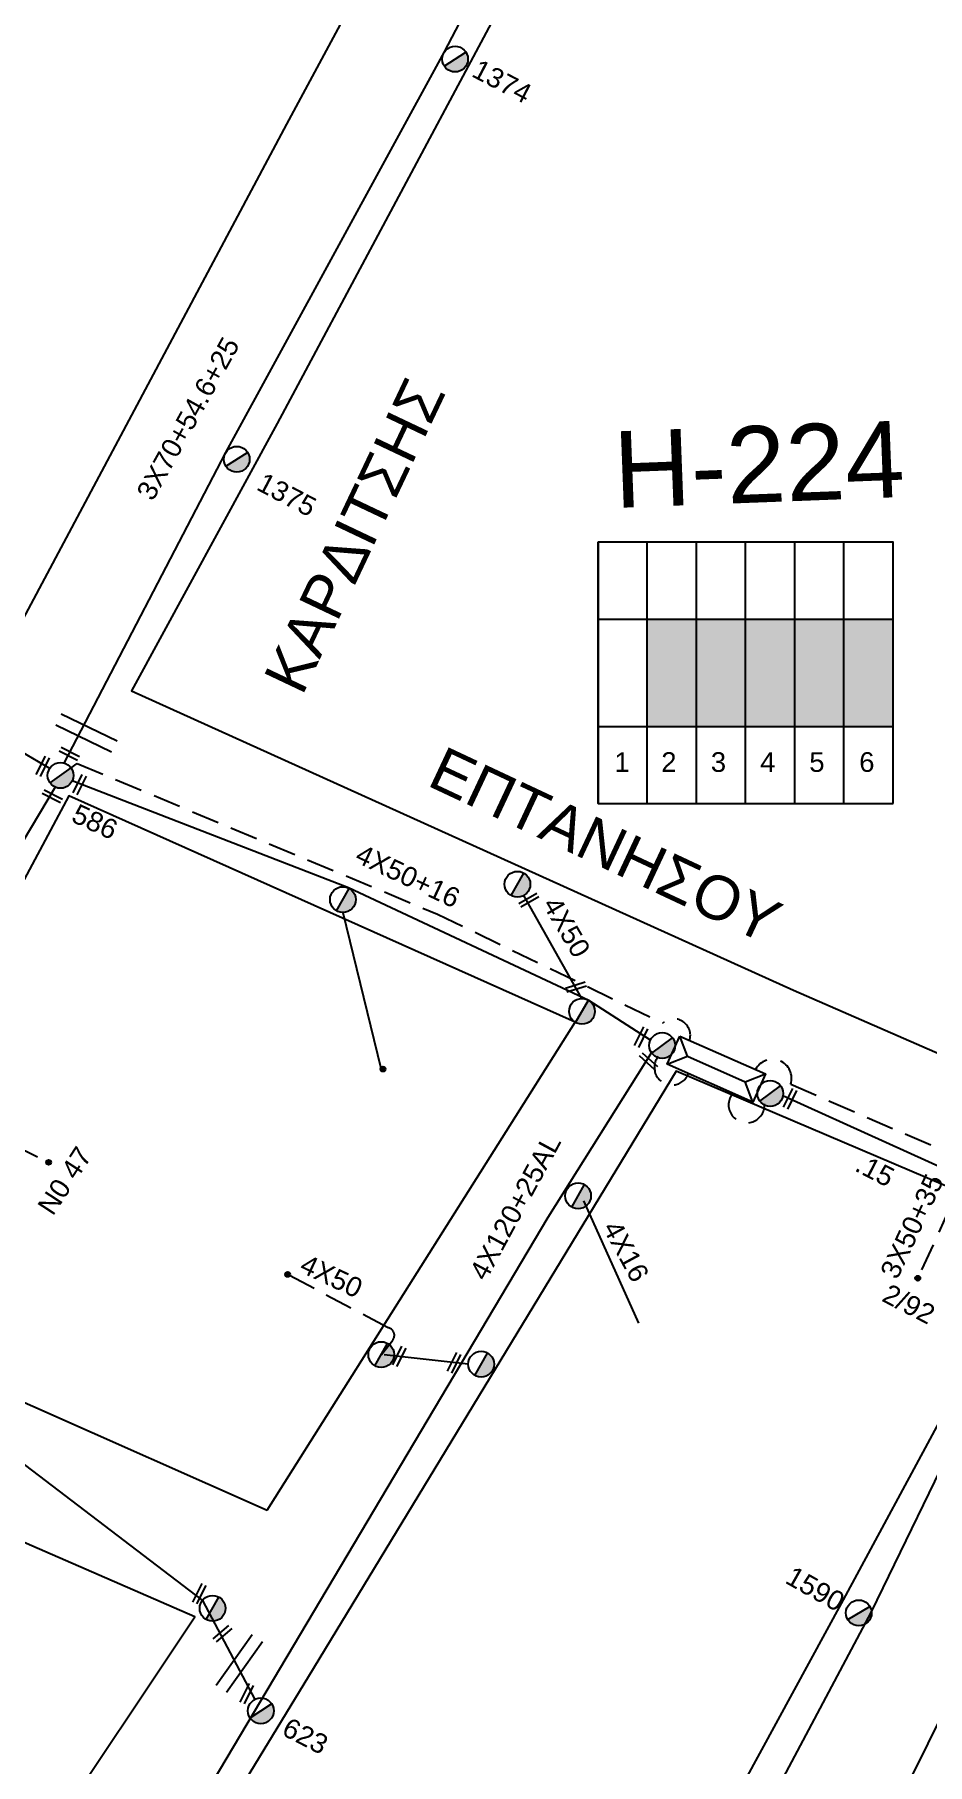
# Model space of a CAD drawing. Header units: millimetres. Extents: x 898 to 5598, y 789 to 3443.
# Drawn here: x 1873.6 to 1955.3, y 916.7 to 1075 of the extents above; entities that cross this region are included whole.
import ezdxf
from ezdxf.enums import TextEntityAlignment as Align

# ---------------------------------------------------------------- set-up
doc = ezdxf.new("R2010")
doc.units = ezdxf.units.MM
doc.linetypes.add('DASHED', pattern=[19.05, 12.7, -6.35])
for name, color, linetype in [('Άγνωστα', 7, 'Continuous'), ('Ασφαλειοκιβώτια Χ.Τ 6 αναχωρήσεων', 7, 'Continuous'), ('Ασφαλειοκιβώτια Χ.Τ 9 αναχωρήσεων', 7, 'Continuous'), ('Γυμνά εναέρια ΧΤ (3Φ)   4x50CU', 7, 'Continuous'), ('Γυμνά εναέρια ΧΤ και ΦΟΠ (3Φ)   4x50+16AL', 7, 'Continuous'), ('Εναέρια παροχή ΧΤ 4x16', 7, 'SYN_LINE'), ('Καλώδια Χ.Τ. 3Χ50+35', 7, 'DASHED'), ('Καλώδια ΧΤ   3x150+50AL XLPE', 7, 'DASHED'), ('Μηχανική τομή', 7, 'Continuous'), ('Στύλος ΦΜ', 7, 'Continuous'), ('Στύλος ΦΜ @ 1', 7, 'Continuous'), ('Συνδέσεις', 7, 'Continuous'), ('Συνεστραμμένα ΧΤ   3x70+54.6+25 AL', 7, 'SYN_LINE'), ('Συνεστραμμένα ΧΤ   4x120+25 AL', 7, 'SYN_LINE'), ('Τομή', 7, 'Continuous'), ('Υποσταθμός εναέριος 2 στύλων', 7, 'Continuous'), ('Υποσταθμός πόλεως', 7, 'Continuous'), ('Υπόβαθρο ΔΕΗ', 7, 'Continuous'), ('Υπόγεια Καλώδια Δικτύου ΧΤ   .15', 7, 'DASHED'), ('Υπόγεια καλώδια Παροχών ΧΤ   4x50AL', 7, 'DASHED')]:
    doc.layers.add(name, color=color, linetype=linetype)
doc.styles.add('arial', font='arial.ttf')
doc.styles.get("Standard").update_dxf_attribs({"font": 'arial.ttf'})
doc.linetypes.add('SYN_LINE', pattern='A,0.5,-0.0001,["/\\/\\/\\/",Standard,S=0.1,R=0,X=0,Y=-0.05],-0.25', length=0.7501)

# ---------------------------------------------------------------- blocks, each defined once
blk = doc.blocks.new('ΥΠΑΡΧΩΝ ΤΣΙΜΕΝΤΕΝΙΟΣ ΣΤΥΛΟΣ')
at = {"layer": 'Στύλος ΦΜ'}
blk.add_hatch(color=7, dxfattribs=at).paths.add_polyline_path([(-1.29, -2.28, 0.574793), (2.62, 0, 0.268822), (1.3, 2.27)])
at = {"layer": 'Στύλος ΦΜ', "color": 7}
blk.add_line((-1.29, -2.28), (1.3, 2.27), dxfattribs=at)
blk.add_circle((0, 0), 2.62, dxfattribs=at)
at = {"layer": 'Στύλος ΦΜ', "flags": 4}
for tag, p in [('ΑΡΙΘΜΟΣ', (-4.68, 8.05)), ('ΤΥΠΟΣ', (-4.91, 3.03))]:
    blk.add_attdef(tag, p, '', height=4, dxfattribs=at)
blk = doc.blocks.new('ΑΣΦΑΛΕΙΟΚΙΒΩΤΙΟ ΥΠΟΣΤΑΘΜΟΥ 6 ΑΝΑΧΩΡΗΣΕΩΝ')
at = {"layer": 'Ασφαλειοκιβώτια Χ.Τ 6 αναχωρήσεων', "ltscale": 40}
for p, q in [((-23.91, 27), (23.91, 27)), ((-9.83, 27), (-9.83, -27)), ((9.83, 27), (9.83, -27)), ((-23.91, 18), (23.91, 18)), ((-23.91, 9), (23.91, 9)), ((-23.91, 0), (23.91, 0)), ((-23.91, -9), (23.91, -9)), ((-23.91, -18), (23.91, -18))]:
    blk.add_line(p, q, dxfattribs=at)
at = {"layer": 'Ασφαλειοκιβώτια Χ.Τ 6 αναχωρήσεων'}
blk.add_lwpolyline([(-23.91, -27), (23.91, -27), (23.91, 27), (-23.91, 27)], close=True, dxfattribs=at)
for s, p in [('1', (-18.13, 24.01)), ('2', (-18.13, 15.45)), ('3', (-18.13, 6.37)), ('4', (-18.13, -2.65)), ('5', (-18.13, -11.66)), ('6', (-18.13, -20.8))]:
    blk.add_text(s, height=3.6, rotation=270, dxfattribs=at).set_placement(p)
at = {"layer": 'Ασφαλειοκιβώτια Χ.Τ 6 αναχωρήσεων', "ltscale": 40}
for tag, height, p in [('ΟΝΟΜΑ', 5, (-0.27, 31.68)), ('ΚΕΙΜΕΝΟ 1', 2, (16.95, 22.41)), ('ΚΕΙΜΕΝΟ 2', 2, (16.95, 13.71)), ('ΚΕΙΜΕΝΟ 3', 2, (16.95, 4.31)), ('ΚΕΙΜΕΝΟ 4', 2, (16.95, -4.67)), ('ΚΕΙΜΕΝΟ 5', 2, (16.95, -13.51)), ('ΚΕΙΜΕΝΟ 6', 2, (16.95, -22.43)), ('ΣΧ', 2, (-0.21, -29.21))]:
    blk.add_attdef(tag, text='', height=height, dxfattribs=at).set_placement(p, align=Align.MIDDLE_CENTER)
blk = doc.blocks.new('ΥΠΟΣΤΑΘΜΟΣ ΕΝΑΕΡΙΟΣ ΕΠΙ 2 ΣΤΥΛΩΝ')
at = {"layer": 'Υποσταθμός εναέριος 2 στύλων', "linetype": 'Continuous'}
for points in [[(-11.97, -2.11, 0.574793), (-8.45, -0.07, 0.268822), (-9.64, 1.98)], [(9.68, -2.15, 0.574793), (13.19, -0.1, 0.268822), (12.01, 1.95)]]:
    blk.add_hatch(color=256, dxfattribs=at).paths.add_polyline_path(points)
for p, q in [((-11.97, -2.11), (-9.64, 1.98)), ((9.68, -2.15), (12.01, 1.95))]:
    blk.add_line(p, q, dxfattribs=at)
for centre in [(-10.81, -0.07), (10.84, -0.1)]:
    blk.add_circle(centre, 2.36, dxfattribs=at)
at = {"layer": 'Υποσταθμός πόλεως', "linetype": 'Continuous', "ltscale": 40}
blk.add_lwpolyline([(-8.57, 2.82), (8.57, 2.82), (8.57, -2.82), (-8.57, -2.82)], close=True, dxfattribs=at)
for points in [[(-5.75, 0), (-8.57, 2.82)], [(-8.57, -2.82), (-5.75, 0)], [(-5.75, 0), (5.75, 0)], [(5.75, 0), (8.57, 2.82)], [(8.57, -2.82), (5.75, 0)]]:
    blk.add_lwpolyline(points, dxfattribs=at)
at = {"layer": 'Υποσταθμός εναέριος 2 στύλων', "ltscale": 40, "flags": 1}
for tag, p in [('ΜΕΤΑΣΧΗΜΑΤΙΣΜΟΣ', (14.09, 2.51)), ('ΙΣΧΥΣ', (14.07, -0.28)), ('ΑΡΙΘΜΟΣ', (14.19, -3))]:
    blk.add_attdef(tag, p, '', height=1.8, dxfattribs=at)
blk = doc.blocks.new('ΤΟΜΗ')
at = {"layer": 'Τομή', "ltscale": 40}
for p, q in [((-5.68, 0), (5.68, 0)), ((5.68, -2.33), (-5.68, -2.33))]:
    blk.add_line(p, q, dxfattribs=at)
blk = doc.blocks.new('ΜΗΧΑΝΙΚΗ ΤΟΜΗ')
at = {"layer": 'Μηχανική τομή', "ltscale": 40}
for p, q in [((-1.89, 0.78), (1.89, 0.78)), ((1.89, 0), (-1.89, 0))]:
    blk.add_line(p, q, dxfattribs=at)
blk = doc.blocks.new('_ΣΥΝΔΕΣΗ')
at = {"layer": 'Συνδέσεις', "linetype": 'SYN_LINE', "ltscale": 40}
blk.add_hatch(color=256, dxfattribs=at).paths.add_polyline_path([(0.5, -0.01, 1), (-0.5, -0.01, 1)])
at = {"layer": 'Συνδέσεις'}
blk.add_circle((0, -0.01), 0.5, dxfattribs=at)

msp = doc.modelspace()

# ---------------------------------------------------------------- hatches: boundary and pattern name
at = {"layer": 'Ασφαλειοκιβώτια Χ.Τ 9 αναχωρήσεων', "ltscale": 40}
for color, points in [(1, [(1929.66, 1011.72), (1934.16, 1011.72), (1934.16, 1021.55), (1929.66, 1021.55)]), (85, [(1934.16, 1011.72), (1938.66, 1011.72), (1938.66, 1021.55), (1934.16, 1021.55)]), (27, [(1938.66, 1011.72), (1943.16, 1011.72), (1943.16, 1021.55), (1938.66, 1021.55)]), (151, [(1943.16, 1011.72), (1947.66, 1011.72), (1947.66, 1021.55), (1943.16, 1021.55)]), (6, [(1947.66, 1011.72), (1952.16, 1011.72), (1952.16, 1021.55), (1947.66, 1021.55)])]:
    msp.add_hatch(color=color, dxfattribs=at).paths.add_polyline_path(points)

# ---------------------------------------------------------------- linework, layer by layer
at = {"layer": 'Άγνωστα', "color": 151}
msp.add_lwpolyline([(1874.96, 1007.88), (1868.19, 1011.84), (1850.87, 1019.46), (1826.42, 1029.91), (1795.4, 1041.82)], dxfattribs=at)
at = {"layer": 'Άγνωστα', "color": 151, "linetype": 'DASHED', "ltscale": 0.2}
msp.add_lwpolyline([(1876.91, 1007.92), (1877.47, 1008.33), (1910.46, 994.54), (1931.07, 984.59)], dxfattribs=at)
at = {"layer": 'Άγνωστα', "color": 27, "linetype": 'SYN_LINE', "ltscale": 15}
msp.add_lwpolyline([(1901.79, 994.7), (1905.25, 980.44)], dxfattribs=at)
at = {"layer": 'Άγνωστα', "color": 6, "linetype": 'SYN_LINE', "ltscale": 8}
msp.add_lwpolyline([(1913.27, 953.36), (1905.57, 954.21)], dxfattribs=at)
at = {"layer": 'Άγνωστα', "color": 151, "linetype": 'DASHED', "ltscale": 0.2}
msp.add_arc((1932.08, 983.45), 1.52, 342.4551, 131.7053, dxfattribs=at)
at = {"layer": 'Γυμνά εναέρια ΧΤ (3Φ)   4x50CU', "color": 27}
msp.add_lwpolyline([(1923.68, 986.83), (1918.35, 996.26)], dxfattribs=at)
at = {"layer": 'Γυμνά εναέρια ΧΤ και ΦΟΠ (3Φ)   4x50+16AL', "color": 27}
for points in [[(1875.45, 1006.17), (1862.13, 983.86), (1853.08, 966.88), (1846, 951.31)], [(1929.94, 983.01), (1924.32, 986.64), (1902.29, 996.95), (1877.01, 1006.75)]]:
    msp.add_lwpolyline(points, dxfattribs=at)
at = {"layer": 'Γυμνά εναέρια ΧΤ και ΦΟΠ (3Φ)   4x50+16AL', "color": 1}
msp.add_lwpolyline([(1942.07, 977.94), (1970.36, 965.14), (2010.24, 948.48), (2044.37, 932.01)], dxfattribs=at)
at = {"layer": 'Γυμνά εναέρια ΧΤ και ΦΟΠ (3Φ)   4x50+16AL', "color": 1, "ltscale": 40}
msp.add_lwpolyline([(1890.92, 819.39), (1918.28, 871.6), (1937.43, 906.68), (1950.19, 930.69), (1967.09, 965.47)], dxfattribs=at)
at = {"layer": 'Γυμνά εναέρια ΧΤ και ΦΟΠ (3Φ)   4x50+16AL', "color": 2}
msp.add_lwpolyline([(1846.69, 950.24), (1863.7, 950.95), (1888.93, 931.73), (1893.73, 922.68)], dxfattribs=at)
at = {"layer": 'Εναέρια παροχή ΧΤ 4x16', "color": 6, "linetype": 'SYN_LINE', "ltscale": 15}
msp.add_lwpolyline([(1923.81, 968.31), (1928.85, 957.13)], dxfattribs=at)
at = {"layer": 'Καλώδια Χ.Τ. 3Χ50+35', "color": 85, "linetype": 'DASHED', "ltscale": 0.2}
msp.add_lwpolyline([(1962.08, 970.62), (1961.93, 969.9), (1958.96, 971.24), (1954.47, 961.32)], dxfattribs=at)
at = {"layer": 'Καλώδια ΧΤ   3x150+50AL XLPE', "color": 6, "linetype": 'DASHED', "ltscale": 0.2}
msp.add_arc((1931.92, 980.52), 1.61, 141.8163, 336.9104, dxfattribs=at)
at = {"layer": 'Καλώδια ΧΤ   3x150+50AL XLPE', "color": 1, "linetype": 'DASHED', "ltscale": 0.2}
msp.add_arc((1938.75, 977.1), 1.65, 144.4903, 3.3795, dxfattribs=at)
at = {"layer": 'Συνεστραμμένα ΧΤ   3x70+54.6+25 AL', "color": 1, "linetype": 'SYN_LINE', "ltscale": 20}
msp.add_lwpolyline([(1876.28, 1008.37), (1891.08, 1036.8), (1911.09, 1073.46), (1931.07, 1111.72), (1939.76, 1127.19), (1948.02, 1139.71)], dxfattribs=at)
at = {"layer": 'Συνεστραμμένα ΧΤ   4x120+25 AL', "color": 6, "ltscale": 20}
msp.add_lwpolyline([(1930.1, 981.98), (1920.55, 966.78), (1888.07, 912.14), (1872.85, 887.54), (1853.51, 856.45), (1828.52, 811.9)], dxfattribs=at)
at = {"layer": 'Υπόβαθρο ΔΕΗ'}
for points in [[(1801.9, 1049.93), (1854.37, 1027.59), (1871.52, 1019.64), (1896.67, 1066.85), (1935.93, 1139.77), (1879.82, 1146.29), (1866.68, 1148.18), (1830.15, 1092.45), (1801.9, 1049.93)], [(1971.08, 975.36), (1997.88, 1032.08), (2013.68, 1066.9), (2027.4, 1095.21), (1984.56, 1118.9), (1966.27, 1129.7), (1949.18, 1138.95), (1925.54, 1095.1), (1895.76, 1039.43), (1882.43, 1014.97), (1943.03, 987.6), (1971.08, 975.36)], [(1894.87, 939.99), (1923.07, 984.65), (1876.69, 1005.37), (1851.91, 959.04), (1894.87, 939.99)], [(1881.19, 803.24), (1904.69, 850.66), (1907.63, 856.59), (1917.18, 875.88), (1947.61, 931.81), (1966, 965.83), (1932.29, 980.19), (1898.64, 924.78), (1844.31, 835.68), (1829.76, 811.5), (1843.45, 803.23)], [(1959.51, 804.96), (1996.55, 866.38), (2036.83, 935), (1976.7, 961.7), (1947.55, 902.96), (1897.48, 803.78)], [(1785.46, 835.38), (1807.58, 823.02), (1817.51, 816.53), (1849.48, 868.58), (1874.48, 909.63), (1888.23, 930.23), (1845.81, 948.71), (1829.51, 917.95), (1812.44, 885.75), (1795.87, 856.02), (1785.46, 835.38)]]:
    msp.add_lwpolyline(points, dxfattribs=at)
at = {"layer": 'Υπόγεια Καλώδια Δικτύου ΧΤ   .15', "color": 85, "ltscale": 0.2}
msp.add_lwpolyline([(1942.81, 979.08, -0.008845), (1942.79, 978.98), (1967.66, 968.19), (1967.65, 967.71)], format="xyb", dxfattribs=at)
msp.add_arc((1941.12, 979.51), 1.75, 342.4879, 152.3914, dxfattribs=at)
at = {"layer": 'Υπόγεια καλώδια Παροχών ΧΤ   4x50AL', "color": 27, "linetype": 'DASHED', "ltscale": 0.2}
msp.add_lwpolyline([(1861.02, 978.02), (1861.31, 978.55), (1874.85, 971.84)], dxfattribs=at)
at = {"layer": 'Υπόγεια καλώδια Παροχών ΧΤ   4x50AL', "color": 6, "linetype": 'DASHED', "ltscale": 0.2}
msp.add_lwpolyline([(1905.35, 954.23), (1905.31, 954.24), (1906.35, 955.55, 0.585247), (1905.88, 956.71), (1896.74, 961.57)], format="xyb", dxfattribs=at)

# ---------------------------------------------------------------- block references
at = {"layer": 'Ασφαλειοκιβώτια Χ.Τ 6 αναχωρήσεων', "xscale": 0.5, "yscale": 0.5, "zscale": 0.5, "rotation": 90}
msp.add_blockref('ΑΣΦΑΛΕΙΟΚΙΒΩΤΙΟ ΥΠΟΣΤΑΘΜΟΥ 6 ΑΝΑΧΩΡΗΣΕΩΝ', (1938.66, 1016.63), dxfattribs=at)
at = {"layer": 'Μηχανική τομή'}
for p, xscale, yscale, zscale, rotation in [((1874.49, 1007.99), 0.4999999999999995, 0.4999999999999995, 0.4999999999999995, 63.70707487867689), ((1876.84, 1009.39), 0.4999999999999998, 0.4999999999999998, 0.4999999999999998, 153.0940910941707), ((1877.86, 1006.31), 0.4999999999999995, 0.4999999999999995, 0.4999999999999995, 63.70707487867689), ((1875.27, 1005.5), 0.4999999999999998, 0.4999999999999998, 0.4999999999999998, 153.0940910941707), ((1918.9, 995.65), 0.4999999999999995, 0.4999999999999995, 0.4999999999999995, 29.43485247323627), ((1923.2, 987.68), 0.4999999999999995, 0.4999999999999995, 0.4999999999999995, 17.84182828465606), ((1929.27, 983.2), 0.4999999999999995, 0.4999999999999995, 0.4999999999999995, 63.70707487867689), ((1929.64, 980.94), 0.4999999999999999, 0.4999999999999999, 0.4999999999999999, 318.189049389745), ((1942.91, 977.56), 0.4999999999999995, 0.4999999999999995, 0.4999999999999995, 63.70707487867689), ((1907.13, 953.99), 0.4999999999999995, 0.4999999999999995, 0.4999999999999995, 63.70707487867689), ((1912.15, 953.4), 0.4999999999999995, 0.4999999999999995, 0.4999999999999995, 63.70707487867689), ((1888.48, 932.44), 0.4999999999999999, 0.4999999999999999, 0.4999999999999999, 243.0258213382708), ((1890.64, 928.85), 0.4999999999999999, 0.4999999999999999, 0.4999999999999999, 220.4173923943228), ((1893.16, 923.12), 0.4999999999999995, 0.4999999999999995, 0.4999999999999995, 63.70707487867689)]:
    msp.add_blockref('ΜΗΧΑΝΙΚΗ ΤΟΜΗ', p, dxfattribs=dict(at, xscale=xscale, yscale=yscale, zscale=zscale, rotation=rotation))
at = {"layer": 'Στύλος ΦΜ @ 1', "ltscale": 40}
ref = msp.add_blockref('ΥΠΑΡΧΩΝ ΤΣΙΜΕΝΤΕΝΙΟΣ ΣΤΥΛΟΣ', (1912.06, 1072.79), dxfattribs=dict(at, xscale=0.449999999999818, yscale=0.449999999999818, zscale=0.449999999999818, rotation=332.3303308357497))
ref.add_attrib('ΤΥΠΟΣ', '1374', (1913.47, 1071.26), dxfattribs={"layer": 'Στύλος ΦΜ', "height": 1.8, "rotation": 332.3303, "flags": 4})
ref = msp.add_blockref('ΥΠΑΡΧΩΝ ΤΣΙΜΕΝΤΕΝΙΟΣ ΣΤΥΛΟΣ', (1892.07, 1036.17), dxfattribs=dict(at, xscale=0.449999999999818, yscale=0.449999999999818, zscale=0.449999999999818, rotation=332.3303308357497))
ref.add_attrib('ΤΥΠΟΣ', '1375', (1893.77, 1033.44), dxfattribs={"layer": 'Στύλος ΦΜ', "height": 1.8, "rotation": 332.3303, "flags": 4})
ref = msp.add_blockref('ΥΠΑΡΧΩΝ ΤΣΙΜΕΝΤΕΝΙΟΣ ΣΤΥΛΟΣ', (1875.94, 1007.24), dxfattribs=dict(at, xscale=0.4499999999998181, yscale=0.4499999999998181, zscale=0.4499999999998181, rotation=335.1664341792768))
ref.add_attrib('ΤΥΠΟΣ', '586', (1876.81, 1003.07), dxfattribs={"layer": 'Στύλος ΦΜ', "height": 1.8, "rotation": 335.1664, "flags": 4})
at = {"layer": 'Στύλος ΦΜ @ 1', "ltscale": 40, "xscale": 0.4499999999998181, "yscale": 0.4499999999998181, "zscale": 0.4499999999998181}
for p in [(1917.77, 997.28), (1901.79, 995.88), (1923.68, 985.65), (1923.32, 968.77), (1905.3, 954.24), (1914.45, 953.36), (1889.86, 931.02)]:
    msp.add_blockref('ΥΠΑΡΧΩΝ ΤΣΙΜΕΝΤΕΝΙΟΣ ΣΤΥΛΟΣ', p, dxfattribs=at)
at = {"layer": 'Στύλος ΦΜ @ 1', "ltscale": 40}
ref = msp.add_blockref('ΥΠΑΡΧΩΝ ΤΣΙΜΕΝΤΕΝΙΟΣ ΣΤΥΛΟΣ', (1949.02, 930.6), dxfattribs=dict(at, xscale=0.4499999999998179, yscale=0.4499999999998179, zscale=0.4499999999998179, rotation=330.5188741869576))
ref.add_attrib('ΤΥΠΟΣ', '1590', (1942.17, 933.4), dxfattribs={"layer": 'Στύλος ΦΜ', "height": 1.8, "rotation": 330.5189, "flags": 4})
ref = msp.add_blockref('ΥΠΑΡΧΩΝ ΤΣΙΜΕΝΤΕΝΙΟΣ ΣΤΥΛΟΣ', (1894.28, 921.64), dxfattribs=dict(at, xscale=0.4499999999998181, yscale=0.4499999999998181, zscale=0.4499999999998181, rotation=332.819637595579))
ref.add_attrib('ΤΥΠΟΣ', '623', (1896.08, 919.5), dxfattribs={"layer": 'Στύλος ΦΜ', "height": 1.8, "rotation": 332.8196, "flags": 4})
at = {"layer": 'Συνδέσεις', "xscale": 0.4499999999999886, "yscale": 0.4499999999999886, "zscale": 0.4499999999999886}
for p in [(1905.46, 980.37), (1874.85, 971.84), (1896.74, 961.58), (1954.42, 961.23)]:
    msp.add_blockref('_ΣΥΝΔΕΣΗ', p, dxfattribs=at)
at = {"layer": 'Τομή'}
for p, xscale, yscale, zscale, rotation in [((1878.56, 1011.65), 0.4999999999999999, 0.4999999999999999, 0.4999999999999999, 334.1578477355765), ((1891.84, 926.31), 0.5, 0.5, 0.5, 54.62317410136075)]:
    msp.add_blockref('ΤΟΜΗ', p, dxfattribs=dict(at, xscale=xscale, yscale=yscale, zscale=zscale, rotation=rotation))
at = {"layer": 'Υποσταθμός εναέριος 2 στύλων', "xscale": 0.4999999999999999, "yscale": 0.4999999999999999, "zscale": 0.4999999999999999, "rotation": 336.1196951630569}
msp.add_blockref('ΥΠΟΣΤΑΘΜΟΣ ΕΝΑΕΡΙΟΣ ΕΠΙ 2 ΣΤΥΛΩΝ', (1935.98, 980.37), dxfattribs=at)

# ---------------------------------------------------------------- texts
at = {"ltscale": 40, "width": 94.4586, "attachment_point": 1, "style": 'arial'}
for s, insert, char_height, rotation in [('KAPΔITΣHΣ', (1894.44, 1016.15), 4, 64.6355), ('H-224', (1926.44, 1038.71), 7, 2.1857), ('EΠTANHΣOY', (1911.06, 1010), 4, 334.876)]:
    msp.add_mtext(s, dxfattribs=dict(at, insert=insert, char_height=char_height, rotation=rotation))
at = {"layer": 'Άγνωστα', "ltscale": 40, "char_height": 1.8, "attachment_point": 1, "style": 'arial'}
for s, insert, width, rotation in [('3X70+54.6+25', (1882.81, 1033.13), 31.6072, 60.9192), ('4X50+16', (1903.55, 1001.01), 31.6072, 334.734), ('4X50', (1921.57, 996.35), 31.6072, 300.4663), ('\\pt1.8,3.6;N0 47', (1873.73, 967.84), 10.9389, 56.7716), ('3X50+35', (1950.91, 961.78), 31.6072, 64.8821), ('4X50', (1898.48, 963.49), 31.6072, 334.734)]:
    msp.add_mtext(s, dxfattribs=dict(at, insert=insert, width=width, rotation=rotation))
at = {"layer": 'Εναέρια παροχή ΧΤ 4x16', "ltscale": 20, "insert": (1927.11, 966.71), "char_height": 1.8, "width": 31.6072, "attachment_point": 1, "rotation": 298.4437, "style": 'arial'}
msp.add_mtext('4X16', dxfattribs=at)
at = {"layer": 'Συνεστραμμένα ΧΤ   4x120+25 AL', "ltscale": 20, "insert": (1913.29, 961.74), "char_height": 1.8, "width": 31.6072, "attachment_point": 1, "rotation": 61.5549, "style": 'arial'}
msp.add_mtext('4X120+25AL', dxfattribs=at)
at = {"layer": 'Υπόγεια Καλώδια Δικτύου ΧΤ   .15', "ltscale": 0.2, "char_height": 1.8, "width": 31.6072, "attachment_point": 1, "rotation": 332.7651, "style": 'arial'}
for s, insert in [('.15', (1949.37, 972.71)), ('2/92', (1951.85, 960.79))]:
    msp.add_mtext(s, dxfattribs=dict(at, insert=insert))

doc.saveas('drawing.dxf')
